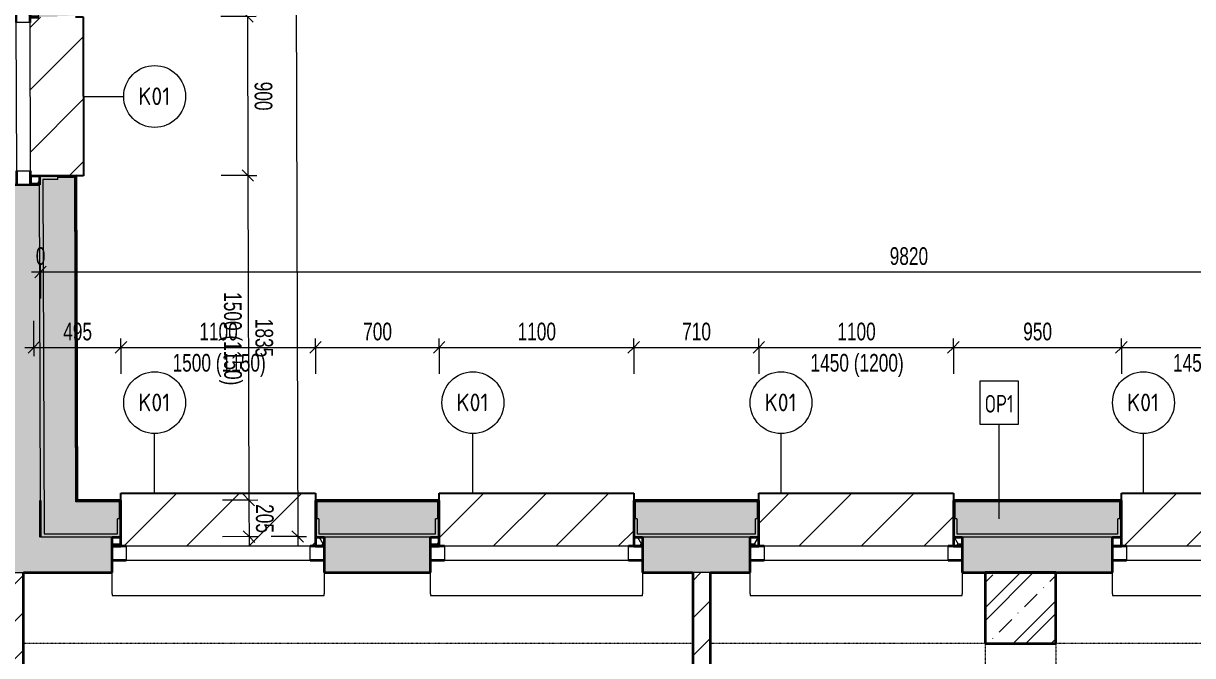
# Model space of a CAD drawing. Header units: millimetres. Extents: x 48671 to 278361, y -45352 to 20466.
# Drawn here: x 78250 to 84863, y -17878 to -14301 of the extents above; entities that cross this region are included whole.
import ezdxf

# ---------------------------------------------------------------- set-up
doc = ezdxf.new("R2010")
doc.units = ezdxf.units.MM
doc.linetypes.add('Dash dot dot', pattern=[5, 2, -1, 0, -1, 0, -1])
for name, color, linetype, lineweight in [('A-ANNO-DIMS', 211, 'Continuous', 9), ('A-ANNO-DIMS-50', 211, 'Continuous', 9), ('A-DETL', 90, 'Continuous', 13), ('A-GENM', 13, 'Continuous', 13), ('A-GLAZ', 151, 'Continuous', 13), ('A-WALL', 113, 'Continuous', 13), ('A-WALL-IDEN', 211, 'Continuous', 9), ('A-WALL-PATT', 111, 'Continuous', 35), ('Q-SPCQ', 91, 'Continuous', 13), ('Q-SPCQ-IDEN', 132, 'Continuous', 9), ('S-COLS', 52, 'Continuous', 13)]:
    doc.layers.add(name, color=color, linetype=linetype, lineweight=lineweight)
doc.styles.add('Arial_1', font='arial.ttf', dxfattribs={"width": 0.7, "height": 100})
doc.styles.add('ISOCPEUR', font='isocpeur.ttf', dxfattribs={"width": 0.75, "height": 100})
doc.styles.add('ISOCPEUR_1', font='isocpeur.ttf', dxfattribs={"width": 0.9, "height": 100})
doc.dimstyles.new('Vnitřní_-_průhledné', dxfattribs={"dimscale": 304.8, "dimtxt": 102.02594, "dimasz": 0.213255, "dimexe": 0.164042, "dimexo": 0.0625, "dimgap": 0.032808, "dimtad": 1, "dimdec": 0, "dimrnd": 5, "dimzin": 0, "dimdsep": 46, "dimtxsty": 'Arial_1', "dimblk1": 'OBLIQUE', "dimblk2": 'OBLIQUE', "dimsah": 1, "dimcen": 0.09, "dimdle": 0.164042, "dimazin": 0, "dimtfac": 1, "dimtdec": 4, "dimtix": 1, "dimtmove": 0, "dimatfit": 3, "dimfxl": 0.492126, "dimfxlon": 1, "dimtvp": 1, "dimtolj": 1, "dimtzin": 0, "dimarcsym": 2})
pattern_1 = [(45, (0, 0), (-106.06602, 106.06602), [])]
pattern_2 = [(45, (0, 0), (0.0007, 353.5527), []), (315, (0, 0), (353.5527, -0.0007), []), (270, (153.68, 9.56), (176.771, -176.771), [19.139, -334.416]), (270, (199.87, 9.56), (176.771, -176.771), [19.139, -334.416]), (0, (166.57, 23.1), (176.771, 176.771), [19.139, -334.416]), (0, (166.57, -23.1), (176.771, 176.771), [19.139, -334.416]), (45, (153.68, 9.56), (0.0007, 353.5527), [19.139, -230.861]), (45, (186.35, -23.1), (0.0007, 353.5527), [19.139, -230.861]), (315, (186.35, 23.1), (353.5527, -0.0007), [19.139, -230.861]), (315, (153.68, -9.56), (353.5527, -0.0007), [19.139, -230.861])]

# ---------------------------------------------------------------- blocks, each defined once
blk = doc.blocks.new('OKNO_1k_nadsvetlik - OKNO_1k_nadsvetlik_1000 x 1500-V39-1NP_NÁVRH B')
at = {"layer": 'A-GLAZ'}
h = blk.add_hatch(dxfattribs=at)
h.set_pattern_fill('FP_89', color=256, style=0, pattern_type=2)
h.set_pattern_definition([(89.818, (-14963.73, -78191.353), (-43.061545, 75.137164), [50, -100]), (149.818, (-14963.57, -78141.353), (-86.601465, 0.27619), [50, -100]), (29.818, (-14963.57, -78141.353), (43.53992, 74.860973), [50, -100])])
h.paths.add_polyline_path([(500, 50), (500, 100), (450, 100), (450, 50), (499.8, 50)])
h.paths.add_polyline_path([(-450, 50), (-450, 100), (-500, 100), (-499.5, 50), (-470.2, 50)])
at = {"layer": 'A-GLAZ', "lineweight": 35}
for p, q in [((-450, 50), (-450, 100)), ((450, 100), (450, 50)), ((-500, 50), (-450, 50)), ((-420, 50), (-500, 50)), ((500, 50), (420, 50)), ((450, 50), (500, 50)), ((-500, -30), (-420, -30)), ((420, -30), (500, -30))]:
    blk.add_line(p, q, dxfattribs=at)
at = {"layer": 'A-GLAZ'}
for p, q in [((420, 50), (-420, 50)), ((-420, 50), (-420, -30)), ((420, -30), (420, 50)), ((-420, -30), (420, -30))]:
    blk.add_line(p, q, dxfattribs=at)
blk = doc.blocks.new('parapet_ext - parapet_ext-V40-1NP_NÁVRH B')
at = {"layer": 'Q-SPCQ'}
h = blk.add_hatch(dxfattribs=at)
h.set_pattern_fill('FP_90', color=11, style=0, pattern_type=2)
h.set_pattern_definition([(134.818, (-14963.73, -78241.35), (-177.3373, -176.2143), [])])
h.paths.add_polyline_path([(450, 0), (450, 300), (-450, 300), (-450, 0), (420.3, 0)])
at = {"layer": 'Q-SPCQ', "color": 21, "lineweight": 25}
for p, q in [((-450, 258), (-450, 300)), ((-450, 300), (450, 300)), ((450, 300), (450, 258))]:
    blk.add_line(p, q, dxfattribs=at)
blk = doc.blocks.new('OKNO_1k_nadsvetlik - OKNO_1k_nadsvetlik_1200 x 1450-V50-1NP_NÁVRH B')
at = {"layer": 'A-GLAZ'}
h = blk.add_hatch(dxfattribs=at)
h.set_pattern_fill('FP_104', color=256, style=0, pattern_type=2)
h.set_pattern_definition([(0, (-85009.795, 17308.343), (75, 43.3), [50, -100]), (60, (-84959.795, 17308.343), (0.0011, 86.601905), [50, -100]), (300, (-84959.795, 17308.343), (74.9989, -43.301905), [50, -100])])
h.paths.add_polyline_path([(600, 50), (600, 100), (550, 100), (550, 50)])
h.paths.add_polyline_path([(-550, 50), (-550, 100), (-600, 100), (-600, 50), (-570, 50)])
at = {"layer": 'A-GLAZ', "lineweight": 35}
for p, q in [((-550, 50), (-550, 100)), ((550, 100), (550, 50)), ((-600, 50), (-550, 50)), ((-520, 50), (-600, 50)), ((600, 50), (520, 50)), ((550, 50), (600, 50)), ((-600, -30), (-520, -30)), ((520, -30), (600, -30))]:
    blk.add_line(p, q, dxfattribs=at)
at = {"layer": 'A-GLAZ'}
for p, q in [((520, 50), (-520, 50)), ((-520, 50), (-520, -30)), ((520, -30), (520, 50)), ((-520, -30), (520, -30))]:
    blk.add_line(p, q, dxfattribs=at)
blk = doc.blocks.new('parapet s nosem_vnitní - parapet s nosem_vnitní-V48-1NP_NÁVRH B')
at = {"layer": 'A-GENM'}
for p, q in [((-600, -190), (-600, -70)), ((600, -70), (600, -190)), ((-600, -190), (-600, -200)), ((600, -200), (600, -190)), ((-600, -200), (600, -200))]:
    blk.add_line(p, q, dxfattribs=at)
blk = doc.blocks.new('parapet_ext - parapet_ext-V51-1NP_NÁVRH B')
at = {"layer": 'Q-SPCQ'}
h = blk.add_hatch(dxfattribs=at)
h.set_pattern_fill('FP_105', color=11, style=0, pattern_type=2)
h.set_pattern_definition([(45, (-85009.8, 17258.34), (-176.7767, 176.7767), [])])
h.paths.add_polyline_path([(249.1, 0), (550, 0), (550, 300), (-550, 300), (-550, 0), (-506.9, 0)])
at = {"layer": 'Q-SPCQ', "color": 21, "lineweight": 25}
for p, q in [((-550, 258), (-550, 300)), ((-550, 300), (550, 300)), ((550, 300), (550, 258))]:
    blk.add_line(p, q, dxfattribs=at)
blk = doc.blocks.new('OKNO_1k_nadsvetlik - OKNO_1k_nadsvetlik_1200 x 1500-1969485-1NP_NÁVRH B')
at = {"layer": 'A-GLAZ'}
h = blk.add_hatch(dxfattribs=at)
h.set_pattern_fill('FP_106', color=256, style=0, pattern_type=2)
h.set_pattern_definition([(0, (-81151.54, 17308.343), (75, 43.3), [50, -100]), (60, (-81101.54, 17308.343), (0.0011, 86.601905), [50, -100]), (300, (-81101.54, 17308.343), (74.9989, -43.301905), [50, -100])])
h.paths.add_polyline_path([(600, 50), (600, 100), (550, 100), (550, 50)])
h.paths.add_polyline_path([(-550, 50), (-550, 100), (-600, 100), (-600, 50)])
at = {"layer": 'A-GLAZ', "lineweight": 35}
for p, q in [((-550, 50), (-550, 100)), ((550, 100), (550, 50)), ((-600, 50), (-550, 50)), ((-520, 50), (-600, 50)), ((600, 50), (520, 50)), ((550, 50), (600, 50)), ((-600, -30), (-520, -30)), ((520, -30), (600, -30))]:
    blk.add_line(p, q, dxfattribs=at)
at = {"layer": 'A-GLAZ'}
for p, q in [((520, 50), (-520, 50)), ((-520, 50), (-520, -30)), ((520, -30), (520, 50)), ((-520, -30), (520, -30))]:
    blk.add_line(p, q, dxfattribs=at)
blk = doc.blocks.new('parapet_ext - parapet_ext-V52-1NP_NÁVRH B')
at = {"layer": 'Q-SPCQ'}
h = blk.add_hatch(dxfattribs=at)
h.set_pattern_fill('FP_107', color=11, style=0, pattern_type=2)
h.set_pattern_definition([(45, (-81151.54, 17258.34), (-176.7767, 176.7767), [])])
h.paths.add_polyline_path([(-429.1, 0), (550, 0), (550, 300), (-550, 300), (-550, 0), (-520, 0)])
at = {"layer": 'Q-SPCQ', "color": 21, "lineweight": 25}
for p, q in [((-550, 258), (-550, 300)), ((-550, 300), (550, 300)), ((550, 300), (550, 258))]:
    blk.add_line(p, q, dxfattribs=at)
blk = doc.blocks.new('OKNO_1k_nadsvetlik - OKNO_1k_nadsvetlik_1200 x 1500-V53-1NP_NÁVRH B')
at = {"layer": 'A-GLAZ'}
h = blk.add_hatch(dxfattribs=at)
h.set_pattern_fill('FP_108', color=256, style=0, pattern_type=2)
h.set_pattern_definition([(0, (-79351.54, 17308.343), (75, 43.3), [50, -100]), (60, (-79301.54, 17308.343), (0.0011, 86.601905), [50, -100]), (300, (-79301.54, 17308.343), (74.9989, -43.301905), [50, -100])])
h.paths.add_polyline_path([(600, 50), (600, 100), (550, 100), (550, 50)])
h.paths.add_polyline_path([(-550, 50), (-550, 100), (-600, 100), (-600, 50)])
at = {"layer": 'A-GLAZ', "lineweight": 35}
for p, q in [((-550, 50), (-550, 100)), ((550, 100), (550, 50)), ((-600, 50), (-550, 50)), ((-520, 50), (-600, 50)), ((600, 50), (520, 50)), ((550, 50), (600, 50)), ((-600, -30), (-520, -30)), ((520, -30), (600, -30))]:
    blk.add_line(p, q, dxfattribs=at)
at = {"layer": 'A-GLAZ'}
for p, q in [((520, 50), (-520, 50)), ((-520, 50), (-520, -30)), ((520, -30), (520, 50)), ((-520, -30), (520, -30))]:
    blk.add_line(p, q, dxfattribs=at)
blk = doc.blocks.new('parapet_ext - parapet_ext-V54-1NP_NÁVRH B')
at = {"layer": 'Q-SPCQ'}
h = blk.add_hatch(dxfattribs=at)
h.set_pattern_fill('FP_109', color=11, style=0, pattern_type=2)
h.set_pattern_definition([(45, (-79351.54, 17258.34), (-176.7767, 176.7767), [])])
h.paths.add_polyline_path([(-550, 0), (550, 0), (550, 300), (-550, 300), (-550, 23.7)])
at = {"layer": 'Q-SPCQ', "color": 21, "lineweight": 25}
for p, q in [((-550, 258), (-550, 300)), ((-550, 300), (550, 300)), ((550, 300), (550, 258))]:
    blk.add_line(p, q, dxfattribs=at)
blk = doc.blocks.new('OKNO_1k_nadsvetlik - OKNO_1k_nadsvetlik_1200 x 1450-V55-1NP_NÁVRH B')
at = {"layer": 'A-GLAZ'}
h = blk.add_hatch(dxfattribs=at)
h.set_pattern_fill('FP_110', color=256, style=0, pattern_type=2)
h.set_pattern_definition([(0, (-82959.795, 17308.343), (75, 43.3), [50, -100]), (60, (-82909.795, 17308.343), (0.0011, 86.601905), [50, -100]), (300, (-82909.795, 17308.343), (74.9989, -43.301905), [50, -100])])
h.paths.add_polyline_path([(570, 50), (600, 50), (600, 100), (550, 100), (550, 50)])
h.paths.add_polyline_path([(-550, 50), (-550, 100), (-600, 100), (-600, 50), (-570, 50)])
at = {"layer": 'A-GLAZ', "lineweight": 35}
for p, q in [((-550, 50), (-550, 100)), ((550, 100), (550, 50)), ((-600, 50), (-550, 50)), ((-520, 50), (-600, 50)), ((600, 50), (520, 50)), ((550, 50), (600, 50)), ((-600, -30), (-520, -30)), ((520, -30), (600, -30))]:
    blk.add_line(p, q, dxfattribs=at)
at = {"layer": 'A-GLAZ'}
for p, q in [((520, 50), (-520, 50)), ((-520, 50), (-520, -30)), ((520, -30), (520, 50)), ((-520, -30), (520, -30))]:
    blk.add_line(p, q, dxfattribs=at)
blk = doc.blocks.new('parapet_ext - parapet_ext-V56-1NP_NÁVRH B')
at = {"layer": 'Q-SPCQ'}
h = blk.add_hatch(dxfattribs=at)
h.set_pattern_fill('FP_111', color=11, style=0, pattern_type=2)
h.set_pattern_definition([(45, (-82959.8, 17258.34), (-176.7767, 176.7767), [])])
h.paths.add_polyline_path([(-550, 0), (550, 0), (550, 300), (-550, 300), (-550, 50)])
at = {"layer": 'Q-SPCQ', "color": 21, "lineweight": 25}
for p, q in [((-550, 258), (-550, 300)), ((-550, 300), (550, 300)), ((550, 300), (550, 258))]:
    blk.add_line(p, q, dxfattribs=at)
blk = doc.blocks.new('DIMBLOCK18-1NP_NÁVRH B')
at = {"layer": 'A-ANNO-DIMS-50'}
for p, q in [((78308.4, -16133.7), (78308.4, -15983.7)), ((78258.4, -16133.7), (78801.5, -16133.7)), ((78308.4, -16133.7), (78308.4, -16183.7)), ((78801.5, -16133.7), (78801.5, -16083.7)), ((78801.5, -16133.7), (78801.5, -16283.7))]:
    blk.add_line(p, q, dxfattribs=at)
at = {"layer": 'A-ANNO-DIMS-50', "lineweight": 18}
for p, q in [((78308.4, -16133.7), (78275.9, -16166.2)), ((78308.4, -16133.7), (78340.9, -16101.2)), ((78801.5, -16133.7), (78769, -16166.2)), ((78801.5, -16133.7), (78834, -16101.2))]:
    blk.add_line(p, q, dxfattribs=at)
at = {"layer": 'A-ANNO-DIMS-50', "color": 0, "insert": (78474.9, -15993.9), "char_height": 100, "width": 192.123, "attachment_point": 1, "line_spacing_factor": 0.941778, "style": 'Arial_1'}
blk.add_mtext('495', dxfattribs=at)
blk = doc.blocks.new('_Oblique')
at = {"color": 0, "linetype": 'ByBlock', "lineweight": -2}
blk.add_line((-0.5, -0.5), (0.5, 0.5), dxfattribs=at)
blk = doc.blocks.new('DIMBLOCK19-1NP_NÁVRH B')
at = {"layer": 'A-ANNO-DIMS-50', "lineweight": 18}
for p, q in [((78801.5, -16133.7), (78769, -16166.2)), ((78801.5, -16133.7), (78834, -16101.2)), ((79901.5, -16133.7), (79869, -16166.2)), ((79901.5, -16133.7), (79934, -16101.2))]:
    blk.add_line(p, q, dxfattribs=at)
at = {"layer": 'A-ANNO-DIMS-50'}
for p, q in [((78801.5, -16133.7), (78801.5, -16083.7)), ((78801.5, -16133.7), (79901.5, -16133.7)), ((78801.5, -16133.7), (78801.5, -16283.7)), ((79901.5, -16133.7), (79901.5, -16083.7)), ((79901.5, -16133.7), (79901.5, -16283.7))]:
    blk.add_line(p, q, dxfattribs=at)
at = {"layer": 'A-ANNO-DIMS-50', "color": 0, "char_height": 100, "attachment_point": 1, "line_spacing_factor": 0.941778, "style": 'Arial_1'}
for s, insert, width in [('1100', (79244.8, -15993.9), 256.164), ('1500 (1150)', (79093.3, -16170.9), 619.69)]:
    blk.add_mtext(s, dxfattribs=dict(at, insert=insert, width=width))
blk = doc.blocks.new('DIMBLOCK20-1NP_NÁVRH B')
at = {"layer": 'A-ANNO-DIMS-50', "lineweight": 18}
for p, q in [((79901.5, -16133.7), (79869, -16166.2)), ((79901.5, -16133.7), (79934, -16101.2)), ((80601.5, -16133.7), (80569, -16166.2)), ((80601.5, -16133.7), (80634, -16101.2))]:
    blk.add_line(p, q, dxfattribs=at)
at = {"layer": 'A-ANNO-DIMS-50'}
for p, q in [((79901.5, -16133.7), (79901.5, -16083.7)), ((79901.5, -16133.7), (80601.5, -16133.7)), ((79901.5, -16133.7), (79901.5, -16283.7)), ((80601.5, -16133.7), (80601.5, -16083.7)), ((80601.5, -16133.7), (80601.5, -16283.7))]:
    blk.add_line(p, q, dxfattribs=at)
at = {"layer": 'A-ANNO-DIMS-50', "color": 0, "insert": (80171.5, -15993.9), "char_height": 100, "width": 192.123, "attachment_point": 1, "line_spacing_factor": 0.941778, "style": 'Arial_1'}
blk.add_mtext('700', dxfattribs=at)
blk = doc.blocks.new('DIMBLOCK21-1NP_NÁVRH B')
at = {"layer": 'A-ANNO-DIMS-50', "lineweight": 18}
for p, q in [((80601.5, -16133.7), (80569, -16166.2)), ((80601.5, -16133.7), (80634, -16101.2)), ((81701.5, -16133.7), (81669, -16166.2)), ((81701.5, -16133.7), (81734, -16101.2))]:
    blk.add_line(p, q, dxfattribs=at)
at = {"layer": 'A-ANNO-DIMS-50'}
for p, q in [((80601.5, -16133.7), (80601.5, -16083.7)), ((80601.5, -16133.7), (81701.5, -16133.7)), ((80601.5, -16133.7), (80601.5, -16283.7)), ((81701.5, -16133.7), (81701.5, -16083.7)), ((81701.5, -16133.7), (81701.5, -16283.7))]:
    blk.add_line(p, q, dxfattribs=at)
at = {"layer": 'A-ANNO-DIMS-50', "color": 0, "insert": (81044.8, -15993.9), "char_height": 100, "width": 256.164, "attachment_point": 1, "line_spacing_factor": 0.941778, "style": 'Arial_1'}
blk.add_mtext('1100', dxfattribs=at)
blk = doc.blocks.new('DIMBLOCK22-1NP_NÁVRH B')
at = {"layer": 'A-ANNO-DIMS-50', "lineweight": 18}
for p, q in [((81701.5, -16133.7), (81669, -16166.2)), ((81701.5, -16133.7), (81734, -16101.2)), ((82409.8, -16133.7), (82377.3, -16166.2)), ((82409.8, -16133.7), (82442.3, -16101.2))]:
    blk.add_line(p, q, dxfattribs=at)
at = {"layer": 'A-ANNO-DIMS-50'}
for p, q in [((81701.5, -16133.7), (81701.5, -16083.7)), ((81701.5, -16133.7), (82409.8, -16133.7)), ((81701.5, -16133.7), (81701.5, -16283.7)), ((82409.8, -16133.7), (82409.8, -16083.7)), ((82409.8, -16133.7), (82409.8, -16283.7))]:
    blk.add_line(p, q, dxfattribs=at)
at = {"layer": 'A-ANNO-DIMS-50', "color": 0, "insert": (81975.6, -15993.9), "char_height": 100, "width": 192.123, "attachment_point": 1, "line_spacing_factor": 0.941778, "style": 'Arial_1'}
blk.add_mtext('710', dxfattribs=at)
blk = doc.blocks.new('DIMBLOCK23-1NP_NÁVRH B')
at = {"layer": 'A-ANNO-DIMS-50', "lineweight": 18}
for p, q in [((82409.8, -16133.7), (82377.3, -16166.2)), ((82409.8, -16133.7), (82442.3, -16101.2)), ((83509.8, -16133.7), (83477.3, -16166.2)), ((83509.8, -16133.7), (83542.3, -16101.2))]:
    blk.add_line(p, q, dxfattribs=at)
at = {"layer": 'A-ANNO-DIMS-50'}
for p, q in [((82409.8, -16133.7), (82409.8, -16083.7)), ((82409.8, -16133.7), (83509.8, -16133.7)), ((82409.8, -16133.7), (82409.8, -16283.7)), ((83509.8, -16133.7), (83509.8, -16083.7)), ((83509.8, -16133.7), (83509.8, -16283.7))]:
    blk.add_line(p, q, dxfattribs=at)
at = {"layer": 'A-ANNO-DIMS-50', "color": 0, "char_height": 100, "attachment_point": 1, "line_spacing_factor": 0.941778, "style": 'Arial_1'}
for s, insert, width in [('1100', (82853.1, -15993.9), 256.164), ('1450 (1200)', (82701.6, -16170.9), 619.69)]:
    blk.add_mtext(s, dxfattribs=dict(at, insert=insert, width=width))
blk = doc.blocks.new('DIMBLOCK24-1NP_NÁVRH B')
at = {"layer": 'A-ANNO-DIMS-50', "lineweight": 18}
for p, q in [((83509.8, -16133.7), (83477.3, -16166.2)), ((83509.8, -16133.7), (83542.3, -16101.2)), ((84459.8, -16133.7), (84427.3, -16166.2)), ((84459.8, -16133.7), (84492.3, -16101.2))]:
    blk.add_line(p, q, dxfattribs=at)
at = {"layer": 'A-ANNO-DIMS-50'}
for p, q in [((83509.8, -16133.7), (83509.8, -16083.7)), ((83509.8, -16133.7), (84459.8, -16133.7)), ((83509.8, -16133.7), (83509.8, -16283.7)), ((84459.8, -16133.7), (84459.8, -16083.7)), ((84459.8, -16133.7), (84459.8, -16283.7))]:
    blk.add_line(p, q, dxfattribs=at)
at = {"layer": 'A-ANNO-DIMS-50', "color": 0, "insert": (83904.7, -15993.9), "char_height": 100, "width": 192.123, "attachment_point": 1, "line_spacing_factor": 0.941778, "style": 'Arial_1'}
blk.add_mtext('950', dxfattribs=at)
blk = doc.blocks.new('DIMBLOCK25-1NP_NÁVRH B')
at = {"layer": 'A-ANNO-DIMS-50', "lineweight": 18}
for p, q in [((84459.8, -16133.7), (84427.3, -16166.2)), ((84459.8, -16133.7), (84492.3, -16101.2)), ((85559.8, -16133.7), (85527.3, -16166.2)), ((85559.8, -16133.7), (85592.3, -16101.2))]:
    blk.add_line(p, q, dxfattribs=at)
at = {"layer": 'A-ANNO-DIMS-50'}
for p, q in [((84459.8, -16133.7), (84459.8, -16083.7)), ((84459.8, -16133.7), (85559.8, -16133.7)), ((84459.8, -16133.7), (84459.8, -16283.7)), ((85559.8, -16133.7), (85559.8, -16083.7)), ((85559.8, -16133.7), (85559.8, -16283.7))]:
    blk.add_line(p, q, dxfattribs=at)
at = {"layer": 'A-ANNO-DIMS-50', "color": 0, "char_height": 100, "attachment_point": 1, "line_spacing_factor": 0.941778, "style": 'Arial_1'}
for s, insert, width in [('1100', (84903.1, -15993.9), 256.164), ('1450 (1200)', (84751.6, -16170.9), 619.69)]:
    blk.add_mtext(s, dxfattribs=dict(at, insert=insert, width=width))
blk = doc.blocks.new('DIMBLOCK39-1NP_NÁVRH B')
at = {"layer": 'A-ANNO-DIMS-50'}
for p, q in [((79516.4, -14260.9), (79366.4, -14261.4)), ((79516.4, -14260.9), (79566.4, -14260.7)), ((79516.4, -14260.9), (79519.3, -15160.9)), ((79519.3, -15160.9), (79369.3, -15161.4)), ((79519.3, -15160.9), (79569.3, -15160.7))]:
    blk.add_line(p, q, dxfattribs=at)
at = {"layer": 'A-ANNO-DIMS-50', "lineweight": 18}
for p, q in [((79516.4, -14260.9), (79483.8, -14228.5)), ((79516.4, -14260.9), (79549, -14293.3)), ((79519.3, -15160.9), (79486.7, -15128.5)), ((79519.3, -15160.9), (79551.9, -15193.3))]:
    blk.add_line(p, q, dxfattribs=at)
at = {"layer": 'A-ANNO-DIMS-50', "color": 0, "insert": (79657.4, -14630.4), "char_height": 100, "width": 192.123, "attachment_point": 1, "rotation": 270.18224, "line_spacing_factor": 0.941778, "style": 'Arial_1'}
blk.add_mtext('900', dxfattribs=at)
blk = doc.blocks.new('DIMBLOCK40-1NP_NÁVRH B')
at = {"layer": 'A-ANNO-DIMS-50', "lineweight": 18}
for p, q in [((79519.3, -15160.9), (79486.7, -15128.5)), ((79519.3, -15160.9), (79551.9, -15193.3)), ((79525.1, -16997.3), (79492.5, -16964.9)), ((79525.1, -16997.3), (79557.7, -17029.7))]:
    blk.add_line(p, q, dxfattribs=at)
at = {"layer": 'A-ANNO-DIMS-50'}
for p, q in [((79519.3, -15160.9), (79369.3, -15161.4)), ((79519.3, -15160.9), (79569.3, -15160.7)), ((79519.3, -15160.9), (79525.1, -16997.3)), ((79525.1, -16997.3), (79375.1, -16997.7)), ((79525.1, -16997.3), (79575.1, -16997.1))]:
    blk.add_line(p, q, dxfattribs=at)
at = {"layer": 'A-ANNO-DIMS-50', "color": 0, "char_height": 100, "attachment_point": 1, "rotation": 270.18224, "line_spacing_factor": 0.941778, "style": 'Arial_1'}
for s, insert, width in [('1500 (1150)', (79484.2, -15821), 619.69), ('1835', (79661.7, -15971.9), 256.164)]:
    blk.add_mtext(s, dxfattribs=dict(at, insert=insert, width=width))
blk = doc.blocks.new('DIMBLOCK41-1NP_NÁVRH B')
at = {"layer": 'A-ANNO-DIMS-50', "lineweight": 18}
for p, q in [((79525.1, -16997.3), (79492.5, -16964.9)), ((79525.1, -16997.3), (79557.7, -17029.7)), ((79525.8, -17204.6), (79493.2, -17172.2)), ((79525.8, -17204.6), (79558.4, -17237))]:
    blk.add_line(p, q, dxfattribs=at)
at = {"layer": 'A-ANNO-DIMS-50'}
for p, q in [((79525.1, -16997.3), (79375.1, -16997.7)), ((79525.1, -16997.3), (79575.1, -16997.1)), ((79525.1, -16997.3), (79525.9, -17254.6)), ((79525.8, -17204.6), (79375.8, -17205.1)), ((79525.8, -17204.6), (79575.8, -17204.4))]:
    blk.add_line(p, q, dxfattribs=at)
at = {"layer": 'A-ANNO-DIMS-50', "color": 0, "insert": (79665, -17020.4), "char_height": 100, "width": 192.123, "attachment_point": 1, "rotation": 270.18224, "line_spacing_factor": 0.941778, "style": 'Arial_1'}
blk.add_mtext('205', dxfattribs=at)
blk = doc.blocks.new('Popiska speciální vybavení - Popiska okna_Bublina-1426311-1NP_NÁVRH B')
at = {"layer": 'Q-SPCQ-IDEN'}
blk.add_circle((0, 0), 3.5, dxfattribs=at)
blk = doc.blocks.new('DIMBLOCK194-1NP_NÁVRH B')
at = {"layer": 'A-ANNO-DIMS-50'}
for p, q in [((78346.4, -15707), (78346.4, -15657)), ((78346.5, -15707), (78346.5, -15657)), ((78296.4, -15707), (78346.5, -15707)), ((78346.4, -15707), (78346.4, -15857)), ((78346.5, -15707), (78346.5, -15857))]:
    blk.add_line(p, q, dxfattribs=at)
at = {"layer": 'A-ANNO-DIMS-50', "lineweight": 18}
for p, q in [((78346.4, -15707), (78313.9, -15739.5)), ((78346.5, -15707), (78314, -15739.5)), ((78346.4, -15707), (78378.9, -15674.5)), ((78346.5, -15707), (78379, -15674.5))]:
    blk.add_line(p, q, dxfattribs=at)
at = {"layer": 'A-ANNO-DIMS-50', "color": 0, "insert": (78319.8, -15567.1), "char_height": 100, "width": 64.041, "attachment_point": 1, "line_spacing_factor": 0.941778, "style": 'Arial_1'}
blk.add_mtext('\\fArial|b0|i0|c238|p34|;\\W.7;0', dxfattribs=at)
blk = doc.blocks.new('DIMBLOCK195-1NP_NÁVRH B')
at = {"layer": 'A-ANNO-DIMS-50'}
for p, q in [((78346.5, -15707), (78346.5, -15657)), ((88165.9, -15707), (88165.9, -15657)), ((78346.5, -15707), (88215.9, -15707)), ((78346.5, -15707), (78346.5, -15857)), ((88165.9, -15707), (88165.9, -15857))]:
    blk.add_line(p, q, dxfattribs=at)
at = {"layer": 'A-ANNO-DIMS-50', "lineweight": 18}
for p, q in [((78346.5, -15707), (78314, -15739.5)), ((78346.5, -15707), (78379, -15674.5)), ((88165.9, -15707), (88133.4, -15739.5)), ((88165.9, -15707), (88198.4, -15674.5))]:
    blk.add_line(p, q, dxfattribs=at)
at = {"layer": 'A-ANNO-DIMS-50', "color": 0, "insert": (83149.5, -15567.1), "char_height": 100, "width": 256.164, "attachment_point": 1, "line_spacing_factor": 0.941778, "style": 'Arial_1'}
blk.add_mtext('9820', dxfattribs=at)
blk = doc.blocks.new('DIMBLOCK196-1NP_NÁVRH B')
at = {"layer": 'A-ANNO-DIMS-50'}
for p, q in [((79763.4, -5222.3), (79613.4, -5222.8)), ((79763.2, -5172.3), (79801.6, -17253.7)), ((79763.4, -5222.3), (79813.4, -5222.2)), ((79801.5, -17203.7), (79651.5, -17204.2)), ((79801.5, -17203.7), (79851.5, -17203.6))]:
    blk.add_line(p, q, dxfattribs=at)
at = {"layer": 'A-ANNO-DIMS-50', "lineweight": 18}
for p, q in [((79763.4, -5222.3), (79730.8, -5189.9)), ((79763.4, -5222.3), (79796, -5254.7)), ((79801.5, -17203.7), (79768.9, -17171.3)), ((79801.5, -17203.7), (79834.1, -17236.1))]:
    blk.add_line(p, q, dxfattribs=at)
at = {"layer": 'A-ANNO-DIMS-50', "color": 0, "insert": (79921.8, -11079.2), "char_height": 100, "width": 320.204, "attachment_point": 1, "rotation": 270.18224, "line_spacing_factor": 0.941778, "style": 'Arial_1'}
blk.add_mtext('11980', dxfattribs=at)

msp = doc.modelspace()

# ---------------------------------------------------------------- hatches: boundary and pattern name
at = {"layer": 'A-WALL-PATT', "lineweight": 13}
h = msp.add_hatch(dxfattribs=at)
h.set_pattern_fill('FP_7', color=256, angle=45, style=0, pattern_type=2)
h.set_pattern_definition([(135.182, (78326.96, -11070.65), (-143.227, -144.14), []), (90.182, (78258.93, -10841.92), (-144.1397, 143.227), [25.4, -261.968]), (135.182, (78258.85, -10816.52), (-143.227, -144.14), [25.4, -177.8]), (180.182, (78240.83, -10798.62), (-143.227, -144.1397), [25.4, -261.968]), (225.182, (78215.43, -10798.7), (144.14, -143.227), [25.4, -177.8]), (90.182, (78197.61, -10842.11), (-144.1397, 143.227), [25.4, -261.968]), (135.182, (78215.63, -10860.02), (-143.227, -144.14), [25.4, -177.8]), (180.182, (78241.03, -10859.94), (-143.227, -144.1397), [25.4, -261.968]), (225.182, (78258.93, -10841.92), (144.14, -143.227), [25.4, -177.8]), (135.182, (78174.18, -10775.6), (-143.227, -144.14), [50.8, -152.4])])
h.paths.add_polyline_path([(78249.8, -17408.3), (78347.1, -17408.3), (78340.1, -15214.6), (78140.1, -15215.3), (78147.1, -17408.3)])
h.paths.add_polyline_path([(78137, -14215.3), (78337, -14214.6), (78333.8, -13219.6), (78133.8, -13220.3), (78137, -14214.6)])
h.paths.add_polyline_path([(78130.6, -12220.3), (78330.6, -12219.6), (78327.4, -11219.7), (78127.4, -11220.3), (78130.6, -12219.6)])
h.paths.add_polyline_path([(78124.3, -10220.3), (78324.3, -10219.7), (78321.1, -9214.7), (78121.1, -9215.3), (78124.3, -10219.7)])
h.paths.add_polyline_path([(78117.9, -8215.3), (78317.9, -8214.7), (78314.7, -7214.7), (78114.7, -7215.3), (78117.9, -8214.7)])
h.paths.add_polyline_path([(78111.5, -6215.3), (78311.5, -6214.7), (78308.1, -5211.6), (78108.3, -5213.1), (78111.5, -6214.7)])
at = {"layer": 'A-WALL-PATT'}
h = msp.add_hatch(color=11, dxfattribs=at)
h.paths.add_polyline_path([(78346.4, -17188.3), (78366.4, -17188.3), (78360, -15184.6), (78444, -15184.3), (78444, -15164.3), (78340, -15164.6), (78345.8, -17008.3)])
h.paths.add_polyline_path([(78337.1, -14264.6), (78441.1, -14264.3), (78441.1, -14244.3), (78357.1, -14244.3), (78353.7, -13189.6), (78437.7, -13189.3), (78437.6, -13169.3), (78333.6, -13169.6), (78337.1, -14244.6)])
h.paths.add_polyline_path([(78330.8, -12269.6), (78434.8, -12269.3), (78434.7, -12249.3), (78350.7, -12249.3), (78347.3, -11189.6), (78431.3, -11189.3), (78431.3, -11169.3), (78327.3, -11169.7), (78330.7, -12249.6)])
h.paths.add_polyline_path([(78324.4, -10269.7), (78428.4, -10269.3), (78428.3, -10249.3), (78344.3, -10249.3), (78341, -9184.6), (78425, -9184.3), (78424.9, -9164.3), (78320.9, -9164.7), (78324.4, -10249.6)])
h.paths.add_polyline_path([(78318, -8264.7), (78422, -8264.3), (78422, -8244.3), (78338, -8244.3), (78334.6, -7184.6), (78418.6, -7184.3), (78418.5, -7164.3), (78314.5, -7164.7), (78318, -8247.3)])
h.paths.add_polyline_path([(78311.7, -6264.7), (78415.7, -6264.3), (78415.6, -6244.3), (78331.6, -6244.3), (78328.4, -5226.9), (78308.4, -5227), (78311.6, -6244.6)])
at = {"layer": 'A-WALL-PATT', "lineweight": 13}
h = msp.add_hatch(dxfattribs=at)
h.set_pattern_fill('FP_8', color=11, style=0, pattern_type=2)
h.set_pattern_definition(pattern_2)
h.paths.add_polyline_path([(78545.8, -17008.3), (78540, -15172), (78444, -15172.3), (78444, -15184.3), (78360, -15184.6), (78365.8, -17008.3), (78454.2, -17008.3)])
h.paths.add_polyline_path([(78441.1, -14256.3), (78537.1, -14256), (78533.7, -13177), (78437.7, -13177.3), (78437.7, -13189.3), (78353.7, -13189.6), (78357.1, -14244.6), (78441.1, -14244.3)])
h.paths.add_polyline_path([(78434.7, -12261.3), (78530.7, -12261), (78527.3, -11177), (78431.3, -11177.3), (78431.3, -11189.3), (78347.3, -11189.6), (78350.7, -12249.6), (78434.7, -12249.3)])
h.paths.add_polyline_path([(78428.4, -10261.3), (78524.4, -10261), (78520.9, -9172), (78424.9, -9172.3), (78425, -9184.3), (78341, -9184.6), (78344.3, -10249.6), (78428.3, -10249.3)])
h.paths.add_polyline_path([(78422, -8256.3), (78518, -8256), (78514.6, -7172), (78418.6, -7172.3), (78418.6, -7184.3), (78334.6, -7184.6), (78338, -8244.6), (78422, -8244.3), (78422, -8247.3)])
h.paths.add_polyline_path([(78415.6, -6256.3), (78511.6, -6256), (78508.4, -5234.3), (78328.4, -5234.9), (78331.6, -6244.6), (78415.6, -6244.3)])
h = msp.add_hatch(dxfattribs=at)
h.set_pattern_fill('FP_8', color=11, style=0, pattern_type=2)
h.set_pattern_definition(pattern_2)
h.paths.add_polyline_path([(87527.2, -17188.3), (88146, -17188.3), (88146.5, -17008.3), (87397.8, -17008.3), (87397.8, -17104.3), (87409.8, -17104.3), (87409.8, -17188.3)])
h.paths.add_polyline_path([(86015, -17188.3), (86269.8, -17188.3), (86269.8, -17104.3), (86281.8, -17104.3), (86281.8, -17008.3), (85567.8, -17008.3), (85567.8, -17104.3), (85579.8, -17104.3), (85579.8, -17188.3), (85637, -17188.3)])
h.paths.add_polyline_path([(84439.8, -17188.3), (84439.8, -17104.3), (84451.8, -17104.3), (84451.8, -17008.3), (83517.8, -17008.3), (83517.8, -17104.3), (83529.8, -17104.3), (83529.8, -17188.3), (83746.8, -17188.3)])
h.paths.add_polyline_path([(81856.6, -17188.3), (82389.8, -17188.3), (82389.8, -17104.3), (82401.8, -17104.3), (82401.8, -17008.3), (81709.5, -17008.3), (81709.5, -17104.3), (81721.5, -17104.3), (81721.5, -17188.3)])
h.paths.add_polyline_path([(80344.4, -17188.3), (80581.5, -17188.3), (80581.5, -17104.3), (80593.5, -17104.3), (80593.5, -17008.3), (79909.5, -17008.3), (79909.5, -17104.3), (79921.5, -17104.3), (79921.5, -17188.3), (79966.4, -17188.3)])
h.paths.add_polyline_path([(78454.2, -17188.3), (78781.5, -17188.3), (78781.5, -17104.3), (78793.5, -17104.3), (78793.5, -17008.3), (78365.8, -17008.3), (78366.4, -17188.3)])
at = {"layer": 'A-WALL-PATT'}
h = msp.add_hatch(color=11, dxfattribs=at)
h.paths.add_polyline_path([(88146, -17208.3), (88165.9, -17208.3), (88165.9, -17188.3), (87409.8, -17188.3), (87409.8, -17104.3), (87389.8, -17104.3), (87389.8, -17208.3), (87966.5, -17208.3)])
h.paths.add_polyline_path([(86286.8, -17208.3), (86289.8, -17208.3), (86289.8, -17104.3), (86269.8, -17104.3), (86269.8, -17188.3), (85579.8, -17188.3), (85579.8, -17104.3), (85559.8, -17104.3), (85559.8, -17208.3), (86281.8, -17208.3)])
h.paths.add_polyline_path([(83559.8, -17208.3), (84459.8, -17208.3), (84459.8, -17104.3), (84439.8, -17104.3), (84439.8, -17188.3), (83529.8, -17188.3), (83529.8, -17104.3), (83509.8, -17104.3), (83509.8, -17208.3), (83529.8, -17208.3)])
h.paths.add_polyline_path([(82409.8, -17208.3), (82409.8, -17104.3), (82389.8, -17104.3), (82389.8, -17188.3), (81721.5, -17188.3), (81721.5, -17104.3), (81701.5, -17104.3), (81701.5, -17208.3), (82406.8, -17208.3)])
h.paths.add_polyline_path([(80601.5, -17208.3), (80601.5, -17104.3), (80581.5, -17104.3), (80581.5, -17188.3), (79921.5, -17188.3), (79921.5, -17104.3), (79901.5, -17104.3), (79901.5, -17208.3), (80598.5, -17208.3)])
h.paths.add_polyline_path([(78798.5, -17208.3), (78801.5, -17208.3), (78801.5, -17104.3), (78781.5, -17104.3), (78781.5, -17188.3), (78346.4, -17188.3), (78346.5, -17208.3), (78793.5, -17208.3)])
at = {"layer": 'A-WALL-PATT', "lineweight": 13}
h = msp.add_hatch(dxfattribs=at)
h.set_pattern_fill('FP_14', color=256, angle=-315, style=0, pattern_type=2)
h.set_pattern_definition([(225, (83184.36, -17208.34), (143.684, -143.684), []), (180, (82955.42, -17275.65), (-143.684, -143.684), [25.4, -261.968]), (225, (82930.02, -17275.65), (143.684, -143.684), [25.4, -177.8]), (270, (82912.06, -17293.61), (143.684, -143.684), [25.4, -261.968]), (315, (82912.06, -17319), (143.684, 143.684), [25.4, -177.8]), (180, (82955.42, -17336.97), (-143.684, -143.684), [25.4, -261.968]), (225, (82973.38, -17319), (143.684, -143.684), [25.4, -177.8]), (270, (82973.38, -17293.61), (143.684, -143.684), [25.4, -261.968]), (315, (82955.42, -17275.65), (143.684, 143.684), [25.4, -177.8]), (225, (82888.84, -17360.19), (143.684, -143.684), [50.8, -152.4])])
h.paths.add_polyline_path([(88165.4, -17408.3), (88165.4, -17208.3), (87439.8, -17208.3), (87439.8, -17408.3), (87527.2, -17408.3)])
h.paths.add_polyline_path([(86239.8, -17408.3), (86239.8, -17208.3), (85609.8, -17208.3), (85609.8, -17408.3), (86015, -17408.3)])
h.paths.add_polyline_path([(84409.8, -17408.3), (84409.8, -17208.3), (83559.8, -17208.3), (83559.8, -17408.3), (83746.8, -17408.3)])
h.paths.add_polyline_path([(82359.8, -17408.3), (82359.8, -17208.3), (81751.5, -17208.3), (81751.5, -17408.3), (82234.6, -17408.3)])
h.paths.add_polyline_path([(79951.5, -17408.3), (80551.5, -17408.3), (80551.5, -17208.3), (79951.5, -17208.3), (79951.5, -17234.7)])
h.paths.add_polyline_path([(78454.2, -17408.3), (78751.5, -17408.3), (78751.5, -17208.3), (78346.5, -17208.3), (78347.1, -17408.3)])
h = msp.add_hatch(dxfattribs=at)
h.set_pattern_fill('FP_21', color=256, style=0, pattern_type=2)
h.set_pattern_definition(pattern_1)
h.paths.add_polyline_path([(78249.8, -20193), (78249.8, -17408.3), (78146.8, -17408.3), (78147.1, -17488.3), (78153.3, -17488.3), (78153.3, -17888.3), (77759.8, -17888.3), (77759.8, -20193)])
h = msp.add_hatch(dxfattribs=at)
h.set_pattern_fill('FP_21', color=256, style=0, pattern_type=2)
h.set_pattern_definition(pattern_1)
h.paths.add_polyline_path([(82136, -20310.9), (82136, -17408.3), (82036, -17408.3), (82036, -20310.9)])
at = {"layer": 'S-COLS'}
h = msp.add_hatch(dxfattribs=at)
h.set_pattern_fill('FP_26', color=256, style=0, pattern_type=2)
h.set_pattern_definition([(45, (0, 0), (-179.6051, 179.6051), []), (45, (71.84, 0), (-179.6051, 179.6051), []), (45, (215.53, 0), (-107.7631, 251.4472), [101.6, -50.8, 1.676, -49.124])])
h.paths.add_polyline_path([(84089.1, -17808.3), (84089.1, -17408.3), (83689.1, -17408.3), (83689.1, -17808.3)])

# ---------------------------------------------------------------- linework, layer by layer
at = {"layer": 'A-DETL', "linetype": 'Dash dot dot'}
for p, q in [((82036, -17808.3), (78249.8, -17808.3)), ((83689.1, -17808.3), (82136, -17808.3)), ((83689.1, -17808.3), (83689.1, -20190.9)), ((85830.7, -17808.3), (84089.1, -17808.3)), ((84089.1, -17808.3), (84089.1, -20190.9))]:
    msp.add_line(p, q, dxfattribs=at)
at = {"layer": 'A-WALL', "color": 1, "lineweight": 35}
for p, q in [((78548, -15164), (78340, -15164.6)), ((78340, -15164.6), (78340.1, -15214.6)), ((78553.8, -17000.3), (78548, -15164)), ((78801.5, -17000.3), (78553.8, -17000.3)), ((78801.5, -17208.3), (78801.5, -17000.3)), ((80601.5, -17000.3), (79901.5, -17000.3)), ((79901.5, -17000.3), (79901.5, -17208.3)), ((80601.5, -17208.3), (80601.5, -17000.3)), ((82409.8, -17000.3), (81701.5, -17000.3)), ((81701.5, -17000.3), (81701.5, -17208.3)), ((82409.8, -17208.3), (82409.8, -17000.3)), ((84459.8, -17000.3), (83509.8, -17000.3)), ((83509.8, -17000.3), (83509.8, -17208.3)), ((84459.8, -17208.3), (84459.8, -17000.3)), ((78751.5, -17208.3), (78801.5, -17208.3)), ((79901.5, -17208.3), (79951.5, -17208.3)), ((80551.5, -17208.3), (80601.5, -17208.3)), ((81701.5, -17208.3), (81751.5, -17208.3)), ((82359.8, -17208.3), (82409.8, -17208.3)), ((83509.8, -17208.3), (83559.8, -17208.3)), ((84409.8, -17208.3), (84459.8, -17208.3))]:
    msp.add_line(p, q, dxfattribs=at)
at = {"layer": 'A-WALL', "color": 10}
for p, q in [((78444, -15184.3), (78360, -15184.6)), ((78360, -15184.6), (78366.4, -17188.3)), ((78444, -15184.3), (78444, -15164.3)), ((78545, -15167), (78444, -15167.3)), ((78540, -15172), (78444, -15172.3)), ((78545.8, -17008.3), (78540, -15172)), ((78550.8, -17003.3), (78545, -15167)), ((78793.5, -17008.3), (78545.8, -17008.3)), ((78798.5, -17003.3), (78550.8, -17003.3)), ((78793.5, -17104.3), (78793.5, -17008.3)), ((78798.5, -17104.3), (78798.5, -17003.3)), ((79904.5, -17003.3), (79904.5, -17104.3)), ((80598.5, -17003.3), (79904.5, -17003.3)), ((79909.5, -17008.3), (79909.5, -17104.3)), ((80593.5, -17008.3), (79909.5, -17008.3)), ((80593.5, -17104.3), (80593.5, -17008.3)), ((80598.5, -17104.3), (80598.5, -17003.3)), ((81704.5, -17003.3), (81704.5, -17104.3)), ((82406.8, -17003.3), (81704.5, -17003.3)), ((81709.5, -17008.3), (81709.5, -17104.3)), ((82401.8, -17008.3), (81709.5, -17008.3)), ((82401.8, -17104.3), (82401.8, -17008.3)), ((82406.8, -17104.3), (82406.8, -17003.3)), ((83512.8, -17003.3), (83512.8, -17104.3)), ((84456.8, -17003.3), (83512.8, -17003.3)), ((83517.8, -17008.3), (83517.8, -17104.3)), ((84451.8, -17008.3), (83517.8, -17008.3)), ((84451.8, -17104.3), (84451.8, -17008.3)), ((84456.8, -17104.3), (84456.8, -17003.3)), ((78801.5, -17104.3), (78781.5, -17104.3)), ((78781.5, -17188.3), (78781.5, -17104.3)), ((79921.5, -17104.3), (79901.5, -17104.3)), ((79921.5, -17104.3), (79921.5, -17188.3)), ((80581.5, -17188.3), (80581.5, -17104.3)), ((80601.5, -17104.3), (80581.5, -17104.3)), ((81721.5, -17104.3), (81701.5, -17104.3)), ((81721.5, -17104.3), (81721.5, -17188.3)), ((82389.8, -17188.3), (82389.8, -17104.3)), ((82409.8, -17104.3), (82389.8, -17104.3)), ((83529.8, -17104.3), (83509.8, -17104.3)), ((83529.8, -17104.3), (83529.8, -17188.3)), ((84439.8, -17188.3), (84439.8, -17104.3)), ((84459.8, -17104.3), (84439.8, -17104.3)), ((78366.4, -17188.3), (78781.5, -17188.3)), ((79921.5, -17188.3), (80581.5, -17188.3)), ((81721.5, -17188.3), (82389.8, -17188.3)), ((83529.8, -17188.3), (84439.8, -17188.3))]:
    msp.add_line(p, q, dxfattribs=at)
at = {"layer": 'A-WALL', "lineweight": 35}
for p, q in [((78340.1, -15214.6), (78140.1, -15215.3)), ((78346.5, -17208.3), (78345.8, -17000.3)), ((78751.5, -17408.3), (78751.5, -17208.3)), ((79951.5, -17208.3), (79951.5, -17408.3)), ((80551.5, -17408.3), (80551.5, -17208.3)), ((81751.5, -17208.3), (81751.5, -17408.3)), ((82359.8, -17408.3), (82359.8, -17208.3)), ((83559.8, -17208.3), (83559.8, -17408.3)), ((84409.8, -17408.3), (84409.8, -17208.3)), ((78249.8, -17408.3), (78751.5, -17408.3)), ((78249.8, -20088), (78249.8, -17408.3)), ((79951.5, -17408.3), (80551.5, -17408.3)), ((81751.5, -17408.3), (82036, -17408.3)), ((82036, -17408.3), (82036, -20191)), ((82136, -17408.3), (82359.8, -17408.3)), ((82136, -20190.9), (82136, -17408.3)), ((83559.8, -17408.3), (84409.8, -17408.3))]:
    msp.add_line(p, q, dxfattribs=at)
at = {"layer": 'A-WALL'}
for p, q in [((78345.8, -17000.3), (78340.1, -15214.6)), ((78751.5, -17208.3), (78346.5, -17208.3)), ((80551.5, -17208.3), (79951.5, -17208.3)), ((82359.8, -17208.3), (81751.5, -17208.3)), ((84409.8, -17208.3), (83559.8, -17208.3)), ((78147.1, -17408.3), (78249.8, -17408.3)), ((82136, -17408.3), (82036, -17408.3))]:
    msp.add_line(p, q, dxfattribs=at)
at = {"layer": 'A-WALL-IDEN'}
msp.add_line((83768.5, -17104.3), (83768.5, -16570.9), dxfattribs=at)
at = {"layer": 'A-WALL-IDEN', "flags": 128}
msp.add_lwpolyline([(83661.6, -16322.4), (83875.4, -16322.4), (83875.4, -16570.9), (83661.6, -16570.9)], close=True, dxfattribs=at)
at = {"layer": 'Q-SPCQ-IDEN'}
for p, q in [((78590, -14714.3), (78817.1, -14714.3)), ((78992.1, -16958.3), (78992.1, -16621.6)), ((80792.1, -16958.3), (80792.1, -16621.6)), ((82534.8, -16958.3), (82534.8, -16621.6)), ((84584.8, -16958.3), (84584.8, -16621.6))]:
    msp.add_line(p, q, dxfattribs=at)
at = {"layer": 'S-COLS', "lineweight": 35}
for p, q in [((84089.1, -17408.3), (83689.1, -17408.3)), ((83689.1, -17408.3), (83689.1, -17808.3)), ((84089.1, -17808.3), (84089.1, -17408.3)), ((83689.1, -17808.3), (84089.1, -17808.3))]:
    msp.add_line(p, q, dxfattribs=at)

# ---------------------------------------------------------------- block references
at = {"layer": 'A-GENM'}
for p in [(79351.5, -17338.3), (81151.5, -17338.3), (82959.8, -17338.3), (85009.8, -17338.3)]:
    msp.add_blockref('parapet s nosem_vnitní - parapet s nosem_vnitní-V48-1NP_NÁVRH B', p, dxfattribs=at)
at = {"layer": 'A-GLAZ', "rotation": 270.1822411447607}
msp.add_blockref('OKNO_1k_nadsvetlik - OKNO_1k_nadsvetlik_1000 x 1500-V39-1NP_NÁVRH B', (78238.6, -14715), dxfattribs=at)
at = {"layer": 'A-GLAZ'}
for name, p in [('OKNO_1k_nadsvetlik - OKNO_1k_nadsvetlik_1200 x 1500-V53-1NP_NÁVRH B', (79351.5, -17308.3)), ('OKNO_1k_nadsvetlik - OKNO_1k_nadsvetlik_1200 x 1500-1969485-1NP_NÁVRH B', (81151.5, -17308.3)), ('OKNO_1k_nadsvetlik - OKNO_1k_nadsvetlik_1200 x 1450-V55-1NP_NÁVRH B', (82959.8, -17308.3)), ('OKNO_1k_nadsvetlik - OKNO_1k_nadsvetlik_1200 x 1450-V50-1NP_NÁVRH B', (85009.8, -17308.3))]:
    msp.add_blockref(name, p, dxfattribs=at)
at = {"layer": 'Q-SPCQ', "color": 21, "lineweight": 25, "rotation": 270.1822411447607}
msp.add_blockref('parapet_ext - parapet_ext-V40-1NP_NÁVRH B', (78288.6, -14714.8), dxfattribs=at)
at = {"layer": 'Q-SPCQ', "color": 21, "lineweight": 25}
for name, p in [('parapet_ext - parapet_ext-V54-1NP_NÁVRH B', (79351.5, -17258.3)), ('parapet_ext - parapet_ext-V52-1NP_NÁVRH B', (81151.5, -17258.3)), ('parapet_ext - parapet_ext-V56-1NP_NÁVRH B', (82959.8, -17258.3)), ('parapet_ext - parapet_ext-V51-1NP_NÁVRH B', (85009.8, -17258.3))]:
    msp.add_blockref(name, p, dxfattribs=at)
at = {"layer": 'Q-SPCQ-IDEN', "xscale": 49.99999999999998, "yscale": 49.99999999999998, "zscale": 49.99999999999998}
for p in [(78992.1, -14714.3), (78992.1, -16446.6), (80792.1, -16446.6), (82534.8, -16446.6), (84584.8, -16446.6)]:
    msp.add_blockref('Popiska speciální vybavení - Popiska okna_Bublina-1426311-1NP_NÁVRH B', p, dxfattribs=at)

# ---------------------------------------------------------------- texts
at = {"layer": 'A-WALL-IDEN', "insert": (83686.6, -16402.8), "char_height": 100, "width": 195.411, "attachment_point": 1, "style": 'ISOCPEUR'}
msp.add_mtext('OP1', dxfattribs=at)
at = {"layer": 'Q-SPCQ-IDEN', "char_height": 100, "width": 223.671, "attachment_point": 1, "style": 'ISOCPEUR_1'}
for insert in [(78899.1, -14662.8), (78899.1, -16395.1), (80699.1, -16395.1), (82441.8, -16395.1), (84491.8, -16395.1)]:
    msp.add_mtext('K01', dxfattribs=dict(at, insert=insert))

# ---------------------------------------------------------------- dimensions: what is measured, and where the dimension line sits
at = {"layer": 'A-ANNO-DIMS'}
for base, p1, p2, override, picture, middle in [((79801.5, -17203.7), (79613.4, -5222.8), (79651.5, -17204.2), {"dimpost": '<>', "dimfxl": 11981.443902}, 'DIMBLOCK196-1NP_NÁVRH B', (79843.5, -11212.8)), ((79519.3, -15160.9), (79366.4, -14261.4), (79369.3, -15161.4), {"dimpost": '<>', "dimfxl": 900}, 'DIMBLOCK39-1NP_NÁVRH B', (79578.9, -14710.7)), ((79525.8, -17204.6), (79375.1, -16997.7), (79375.8, -17205.1), {"dimpost": '<>', "dimfxl": 207.339463}, 'DIMBLOCK41-1NP_NÁVRH B', (79586.5, -17100.7))]:
    dim = msp.add_linear_dim(base=base, p1=p1, p2=p2, angle=270.18224, dimstyle='Vnitřní_-_průhledné', override=override, dxfattribs=at)
    dim.commit()
    dim.dimension.update_dxf_attribs({"geometry": picture, "text_midpoint": middle})
dim = msp.add_linear_dim(base=(79525.1, -16997.3), p1=(79369.3, -15161.4), p2=(79375.1, -16997.7), angle=270.18224, text='<>\\X1500 (1150)', dimstyle='Vnitřní_-_průhledné', override={"dimpost": '<>', "dimfxl": 1836.383289}, dxfattribs=at)
dim.commit()
dim.dimension.update_dxf_attribs({"geometry": 'DIMBLOCK40-1NP_NÁVRH B', "text_midpoint": (79522.2, -16079.1)})
for base, p1, p2, override, picture, middle in [((78346.5, -15707), (78346.4, -15857), (78346.5, -15857), {"dimpost": '<>', "dimfxl": 0.063614}, 'DIMBLOCK194-1NP_NÁVRH B', (78346.5, -15645.9)), ((88165.9, -15707), (78346.5, -15857), (88165.9, -15857), {"dimpost": '<>', "dimfxl": 9819.443024}, 'DIMBLOCK195-1NP_NÁVRH B', (83256.2, -15645.9)), ((78801.5, -16133.7), (78308.4, -15983.7), (78801.5, -16283.7), {"dimpost": '<>', "dimfxl": 577.244103}, 'DIMBLOCK18-1NP_NÁVRH B', (78555, -16072.7)), ((80601.5, -16133.7), (79901.5, -16283.7), (80601.5, -16283.7), {"dimpost": '<>', "dimfxl": 700}, 'DIMBLOCK20-1NP_NÁVRH B', (80251.5, -16072.7)), ((81701.5, -16133.7), (80601.5, -16283.7), (81701.5, -16283.7), {"dimpost": '<>', "dimfxl": 1100}, 'DIMBLOCK21-1NP_NÁVRH B', (81151.5, -16072.7)), ((82409.8, -16133.7), (81701.5, -16283.7), (82409.8, -16283.7), {"dimpost": '<>', "dimfxl": 708.256589}, 'DIMBLOCK22-1NP_NÁVRH B', (82055.7, -16072.7)), ((84459.8, -16133.7), (83509.8, -16283.7), (84459.8, -16283.7), {"dimpost": '<>', "dimfxl": 950}, 'DIMBLOCK24-1NP_NÁVRH B', (83984.8, -16072.7))]:
    dim = msp.add_linear_dim(base=base, p1=p1, p2=p2, dimstyle='Vnitřní_-_průhledné', override=override, dxfattribs=at)
    dim.commit()
    dim.dimension.update_dxf_attribs({"geometry": picture, "text_midpoint": middle})
for base, p1, p2, text, picture, middle in [((79901.5, -16133.7), (78801.5, -16283.7), (79901.5, -16283.7), '<>\\X1500 (1150)', 'DIMBLOCK19-1NP_NÁVRH B', (79351.5, -16133.7)), ((83509.8, -16133.7), (82409.8, -16283.7), (83509.8, -16283.7), '<>\\X1450 (1200)', 'DIMBLOCK23-1NP_NÁVRH B', (82959.8, -16133.7)), ((85559.8, -16133.7), (84459.8, -16283.7), (85559.8, -16283.7), '<>\\X1450 (1200)', 'DIMBLOCK25-1NP_NÁVRH B', (85009.8, -16133.7))]:
    dim = msp.add_linear_dim(base=base, p1=p1, p2=p2, text=text, dimstyle='Vnitřní_-_průhledné', override={"dimpost": '<>', "dimfxl": 1100}, dxfattribs=at)
    dim.commit()
    dim.dimension.update_dxf_attribs({"geometry": picture, "text_midpoint": middle})

doc.saveas('drawing.dxf')
